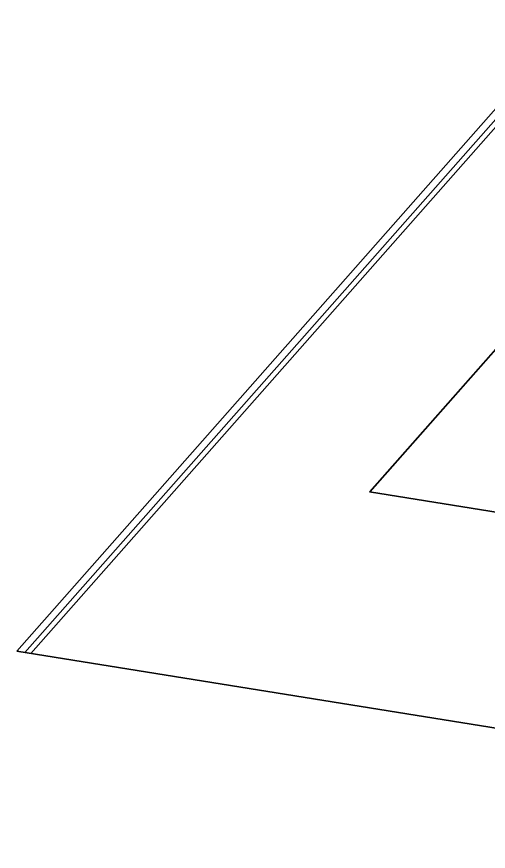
# Model space of a CAD drawing. Extents: x -1051 to 2563, y -231 to 775.
# Drawn here: x -292.61 to -285.58, y 548.82 to 561.27 of the extents above; entities that cross this region are included whole.
import ezdxf

# ---------------------------------------------------------------- set-up
doc = ezdxf.new("R2010")
doc.units = 0

msp = doc.modelspace()

# ---------------------------------------------------------------- linework, layer by layer
at = {"color": 7, "lineweight": 35, "ltscale": 0.315401}
msp.add_line((-292.614, 551.807), (-284.268, 561.268), dxfattribs=at)
at = {"color": 7, "lineweight": 35, "ltscale": 0.310824}
for p, q in [((-292.49, 551.787), (-284.265, 561.111)), ((-284.265, 561.111), (-292.49, 551.787))]:
    msp.add_line(p, q, dxfattribs=at)
at = {"color": 7, "lineweight": 35, "ltscale": 0.307553}
msp.add_line((-284.264, 560.999), (-292.402, 551.773), dxfattribs=at)
at = {"color": 7, "lineweight": 35, "ltscale": 0.179559}
msp.add_line((-287.354, 554.183), (-282.603, 559.569), dxfattribs=at)
at = {"color": 7, "lineweight": 35, "ltscale": 0.179298}
msp.add_line((-287.347, 554.182), (-282.603, 559.56), dxfattribs=at)
at = {"color": 7, "lineweight": 35, "ltscale": 0.353467}
msp.add_line((-273.394, 551.946), (-287.354, 554.183), dxfattribs=at)
at = {"color": 7, "lineweight": 35, "ltscale": 0.471289}
msp.add_line((-274, 548.825), (-292.614, 551.807), dxfattribs=at)

doc.saveas('drawing.dxf')
